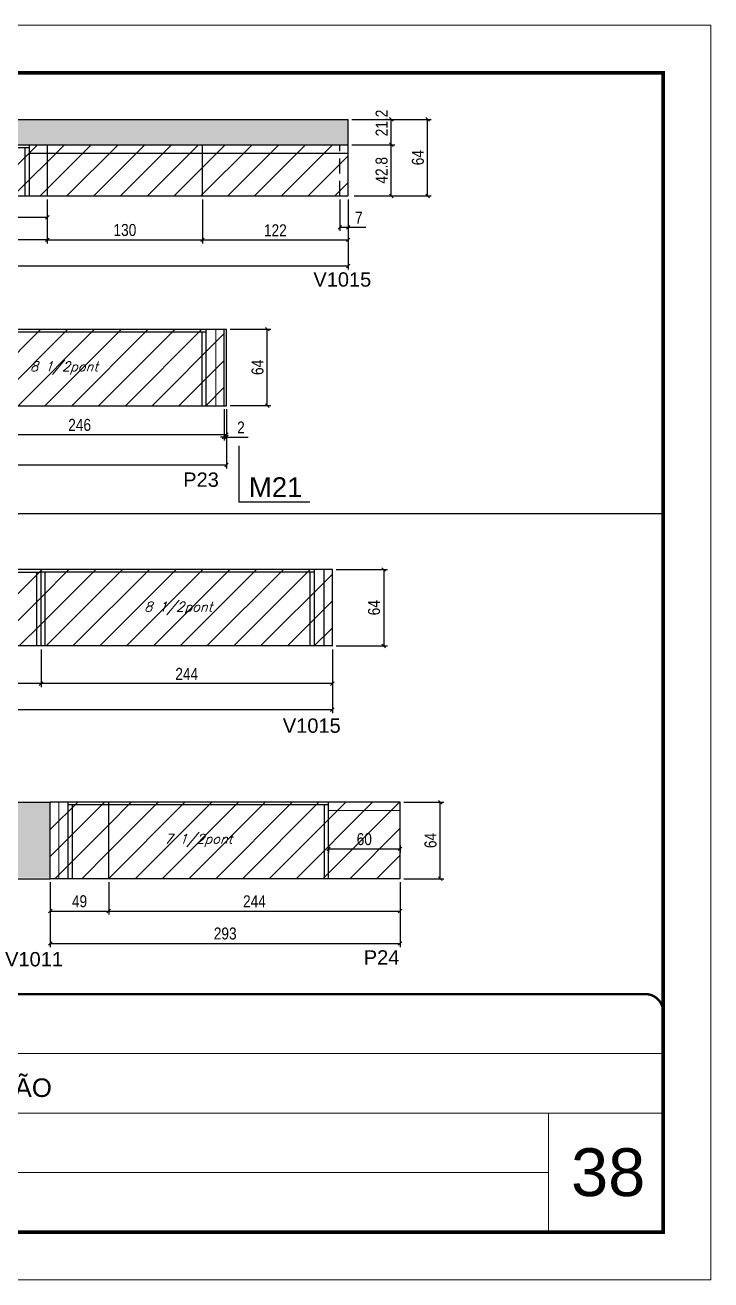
# Model space of a CAD drawing. Extents: x -20960 to -5926, y -2106 to 21915.
# Drawn here: x -9711 to -9137, y 10528 to 11578 of the extents above; entities that cross this region are included whole.
import ezdxf

# ---------------------------------------------------------------- set-up
doc = ezdxf.new("R2010")
doc.units = 0
for name, pattern in [('CONTINUO', [0]), ('DASHED', [0.75, 0.5, -0.25]), ('HIDDEN', [0.375, 0.25, -0.125])]:
    doc.linetypes.add(name, pattern=pattern)
for name, color, linetype in [('5', 5, 'Continuous'), ('COTA', 241, 'Continuous'), ('NOMENCLATURA', 7, 'Continuous'), ('Painéis', 200, 'Continuous'), ('SARR_2.2x7', 40, 'Continuous'), ('SARR_3.5x7', 81, 'Continuous'), ('texto', 7, 'Continuous')]:
    doc.layers.add(name, color=color, linetype=linetype)
for name, color, linetype, lineweight in [('CARIMBO', 255, 'Continuous', 9), ('Folhas', 255, 'Continuous', 9), ('Hachura', 251, 'Continuous', 9), ('Sarr 2.2x7', 40, 'Continuous', 9), ('SARRAFO DE PRESSAO', 251, 'DASHED', 9)]:
    doc.layers.add(name, color=color, linetype=linetype, lineweight=lineweight)
doc.styles.add('ARIAL', font='arial.ttf')
doc.styles.add('COTA TECNICA', font='techl___.ttf', dxfattribs={"height": 10})
doc.styles.add('COTA TECNICA-50', font='techl___.ttf', dxfattribs={"height": 9})
doc.styles.add('Romans', font='romans.shx')
doc.styles.get("Standard").update_dxf_attribs({"font": 'arial.ttf'})
doc.dimstyles.new('COTA PAINEL-50', dxfattribs={"dimtxt": 9, "dimasz": 3, "dimexe": 3, "dimexo": 3, "dimgap": 3, "dimtad": 1, "dimdec": 1, "dimzin": 12, "dimdsep": 46, "dimtxsty": 'COTA TECNICA-50', "dimblk1": 'OBLIQUE', "dimblk2": 'OBLIQUE', "dimsah": 1, "dimcen": 0.9, "dimclrd": 4, "dimclre": 4, "dimclrt": 240, "dimadec": 1, "dimazin": 3, "dimtfac": 1, "dimtdec": 1, "dimtmove": 0, "dimatfit": 3, "dimfxl": 1, "dimtolj": 1, "dimtzin": 12, "dimarcsym": 0})
doc.dimstyles.new('PAINEL', dxfattribs={"dimtxt": 10, "dimasz": 3, "dimexe": 3, "dimexo": 3, "dimgap": 3, "dimtad": 1, "dimdec": 1, "dimzin": 12, "dimdsep": 46, "dimtxsty": 'COTA TECNICA', "dimblk1": 'OBLIQUE', "dimblk2": 'OBLIQUE', "dimsah": 1, "dimcen": 0.9, "dimclrd": 4, "dimclre": 4, "dimclrt": 240, "dimadec": 1, "dimazin": 3, "dimtfac": 1, "dimtdec": 1, "dimtmove": 0, "dimatfit": 3, "dimfxl": 1, "dimtolj": 1, "dimtzin": 12, "dimarcsym": 0})
pattern_1 = [(45, (-3170, 1148.575), (-11.22532, 11.22532), [])]

# ---------------------------------------------------------------- blocks, each defined once
blk = doc.blocks.new('9999999999')
at = {"color": 30, "linetype": 'CONTINUO'}
for p, q in [((98564.6, 34379.6), (99584, 34379.6)), ((98564.6, 34329.8), (99488, 34329.8)), ((99584, 34329.8), (99488, 34329.8)), ((99488, 34329.8), (99488, 34230.2)), ((98564.6, 34280), (99488, 34280))]:
    blk.add_line(p, q, dxfattribs=at)
at = {"color": 30, "linetype": 'CONTINUO', "const_width": 2}
blk.add_lwpolyline([(99584, 34230.2), (99584, 34414.4, 0.414214), (99569, 34429.4), (98229, 34429.4, 0.414214), (98214, 34414.4), (98214, 34245.2, 0.414214), (98229, 34230.2), (99584, 34230.2)], format="xyb", dxfattribs=at)
at = {"layer": 'Folhas'}
blk.add_lwpolyline([(98139, 34190.2), (99624, 34190.2), (99624, 35240.2), (98139, 35240.2)], close=True, dxfattribs=at)
at = {"layer": 'Folhas', "color": 30, "const_width": 3}
blk.add_lwpolyline([(98214, 34230.2), (99584, 34230.2), (99584, 35200.2), (98214, 35200.2)], close=True, dxfattribs=at)
at = {"color": 7, "linetype": 'Continuous', "ltscale": 5, "style": 'ARIAL'}
blk.add_text('HOSPITAL ASSUNÇÃO', height=15.483, dxfattribs=at).set_placement((98837.7, 34343.3))
blk = doc.blocks.new('_Oblique')
at = {"color": 0, "linetype": 'ByBlock', "lineweight": -2}
blk.add_line((-0.5, -0.5), (0.5, 0.5), dxfattribs=at)
blk = doc.blocks.new('*D7695')
at = {"layer": 'COTA', "color": 4, "linetype": 'ByBlock', "lineweight": -2, "transparency": 16777216}
for p, q in [((-9698, 11055.7), (-9698, 11024.2)), ((-9454, 11055.7), (-9454, 11024.2)), ((-9454, 11027.2), (-9698, 11027.2))]:
    blk.add_line(p, q, dxfattribs=at)
at = {"layer": 'Defpoints', "color": 0, "linetype": 'ByBlock', "transparency": 16777216}
for p in [(-9698, 11058.7), (-9454, 11058.7), (-9698, 11027.2)]:
    blk.add_point(p, dxfattribs=at)
at = {"layer": 'COTA', "color": 4, "linetype": 'ByBlock', "lineweight": -2, "transparency": 16777216, "xscale": 3, "yscale": 3, "zscale": 3, "rotation": 180}
blk.add_blockref('_Oblique', (-9698, 11027.2), dxfattribs=at)
at = {"layer": 'COTA', "color": 4, "linetype": 'ByBlock', "lineweight": -2, "transparency": 16777216, "xscale": 3, "yscale": 3, "zscale": 3}
blk.add_blockref('_Oblique', (-9454, 11027.2), dxfattribs=at)
at = {"layer": 'COTA', "color": 240, "linetype": 'ByBlock', "transparency": 16777216, "insert": (-9576, 11035.3), "char_height": 10, "attachment_point": 5, "style": 'COTA TECNICA'}
blk.add_mtext('\\A1;244', dxfattribs=at)
blk = doc.blocks.new('*D7696')
at = {"layer": 'COTA', "color": 4, "linetype": 'ByBlock', "lineweight": -2, "transparency": 16777216}
for p, q in [((-9887, 11055.7), (-9887, 11024.2)), ((-9698, 11055.7), (-9698, 11024.2)), ((-9698, 11027.2), (-9887, 11027.2))]:
    blk.add_line(p, q, dxfattribs=at)
at = {"layer": 'Defpoints', "color": 0, "linetype": 'ByBlock', "transparency": 16777216}
for p in [(-9887, 11058.7), (-9698, 11058.7), (-9887, 11027.2)]:
    blk.add_point(p, dxfattribs=at)
at = {"layer": 'COTA', "color": 4, "linetype": 'ByBlock', "lineweight": -2, "transparency": 16777216, "xscale": 3, "yscale": 3, "zscale": 3, "rotation": 180}
blk.add_blockref('_Oblique', (-9887, 11027.2), dxfattribs=at)
at = {"layer": 'COTA', "color": 4, "linetype": 'ByBlock', "lineweight": -2, "transparency": 16777216, "xscale": 3, "yscale": 3, "zscale": 3}
blk.add_blockref('_Oblique', (-9698, 11027.2), dxfattribs=at)
at = {"layer": 'COTA', "color": 240, "linetype": 'ByBlock', "transparency": 16777216, "insert": (-9792.5, 11035.3), "char_height": 10, "attachment_point": 5, "style": 'COTA TECNICA'}
blk.add_mtext('\\A1;189', dxfattribs=at)
blk = doc.blocks.new('*D7740')
at = {"layer": 'COTA', "color": 4, "linetype": 'ByBlock', "lineweight": -2, "transparency": 16777216}
for p, q in [((-9451, 11122.7), (-9408, 11122.7)), ((-9411, 11122.7), (-9411, 11058.7)), ((-9451, 11058.7), (-9408, 11058.7))]:
    blk.add_line(p, q, dxfattribs=at)
at = {"layer": 'Defpoints', "color": 0, "linetype": 'ByBlock', "transparency": 16777216}
for p in [(-9454, 11122.7), (-9454, 11058.7), (-9411, 11058.7)]:
    blk.add_point(p, dxfattribs=at)
at = {"layer": 'COTA', "color": 4, "linetype": 'ByBlock', "lineweight": -2, "transparency": 16777216, "xscale": 3, "yscale": 3, "zscale": 3}
for p, rotation in [((-9411, 11122.7), 90), ((-9411, 11058.7), 270)]:
    blk.add_blockref('_Oblique', p, dxfattribs=dict(at, rotation=rotation))
at = {"layer": 'COTA', "color": 240, "linetype": 'ByBlock', "transparency": 16777216, "insert": (-9419.1, 11090.7), "char_height": 10, "attachment_point": 5, "rotation": 90, "style": 'COTA TECNICA'}
blk.add_mtext('\\A1;64', dxfattribs=at)
blk = doc.blocks.new('*D7699')
at = {"layer": 'COTA', "color": 4, "linetype": 'ByBlock', "lineweight": -2, "transparency": 16777216}
for p, q in [((-9394.3, 10927.9), (-9360.7, 10927.9)), ((-9363.7, 10863.9), (-9363.7, 10927.9)), ((-9394.3, 10863.9), (-9360.7, 10863.9))]:
    blk.add_line(p, q, dxfattribs=at)
at = {"layer": 'Defpoints', "color": 0, "linetype": 'ByBlock', "transparency": 16777216}
for p in [(-9397.3, 10927.9), (-9363.7, 10927.9), (-9397.3, 10863.9)]:
    blk.add_point(p, dxfattribs=at)
at = {"layer": 'COTA', "color": 4, "linetype": 'ByBlock', "lineweight": -2, "transparency": 16777216, "xscale": 3, "yscale": 3, "zscale": 3}
for p, rotation in [((-9363.7, 10927.9), 90), ((-9363.7, 10863.9), 270)]:
    blk.add_blockref('_Oblique', p, dxfattribs=dict(at, rotation=rotation))
at = {"layer": 'COTA', "color": 240, "linetype": 'ByBlock', "transparency": 16777216, "insert": (-9371.8, 10895.9), "char_height": 10, "attachment_point": 5, "rotation": 90, "style": 'COTA TECNICA'}
blk.add_mtext('\\A1;64', dxfattribs=at)
blk = doc.blocks.new('*D7743')
at = {"layer": 'COTA', "color": 4, "linetype": 'ByBlock', "lineweight": -2, "transparency": 16777216}
for p, q in [((-9690.3, 10860.9), (-9690.3, 10806.7)), ((-9397.3, 10860.9), (-9397.3, 10806.7)), ((-9690.3, 10809.7), (-9397.3, 10809.7))]:
    blk.add_line(p, q, dxfattribs=at)
at = {"layer": 'Defpoints', "color": 0, "linetype": 'ByBlock', "transparency": 16777216}
for p in [(-9690.3, 10863.9), (-9397.3, 10863.9), (-9397.3, 10809.7)]:
    blk.add_point(p, dxfattribs=at)
at = {"layer": 'COTA', "color": 4, "linetype": 'ByBlock', "lineweight": -2, "transparency": 16777216, "xscale": 3, "yscale": 3, "zscale": 3, "rotation": 180}
blk.add_blockref('_Oblique', (-9690.3, 10809.7), dxfattribs=at)
at = {"layer": 'COTA', "color": 4, "linetype": 'ByBlock', "lineweight": -2, "transparency": 16777216, "xscale": 3, "yscale": 3, "zscale": 3}
blk.add_blockref('_Oblique', (-9397.3, 10809.7), dxfattribs=at)
at = {"layer": 'COTA', "color": 240, "linetype": 'ByBlock', "transparency": 16777216, "insert": (-9543.8, 10818), "char_height": 10, "attachment_point": 5, "style": 'COTA TECNICA'}
blk.add_mtext('\\A1;293', dxfattribs=at)
blk = doc.blocks.new('*D7744')
at = {"layer": 'COTA', "color": 4, "linetype": 'ByBlock', "lineweight": -2, "transparency": 16777216}
for p, q in [((-9690.3, 10860.9), (-9690.3, 10833.9)), ((-9641.3, 10860.9), (-9641.3, 10833.9)), ((-9690.3, 10836.9), (-9641.3, 10836.9))]:
    blk.add_line(p, q, dxfattribs=at)
at = {"layer": 'Defpoints', "color": 0, "linetype": 'ByBlock', "transparency": 16777216}
for p in [(-9690.3, 10863.9), (-9641.3, 10863.9), (-9641.3, 10836.9)]:
    blk.add_point(p, dxfattribs=at)
at = {"layer": 'COTA', "color": 4, "linetype": 'ByBlock', "lineweight": -2, "transparency": 16777216, "xscale": 3, "yscale": 3, "zscale": 3, "rotation": 180}
blk.add_blockref('_Oblique', (-9690.3, 10836.9), dxfattribs=at)
at = {"layer": 'COTA', "color": 4, "linetype": 'ByBlock', "lineweight": -2, "transparency": 16777216, "xscale": 3, "yscale": 3, "zscale": 3}
blk.add_blockref('_Oblique', (-9641.3, 10836.9), dxfattribs=at)
at = {"layer": 'COTA', "color": 240, "linetype": 'ByBlock', "transparency": 16777216, "insert": (-9665.8, 10845), "char_height": 10, "attachment_point": 5, "style": 'COTA TECNICA'}
blk.add_mtext('\\A1;49', dxfattribs=at)
blk = doc.blocks.new('*D7745')
at = {"layer": 'COTA', "color": 4, "linetype": 'ByBlock', "lineweight": -2, "transparency": 16777216}
for p, q in [((-9641.3, 10860.9), (-9641.3, 10833.9)), ((-9397.3, 10860.9), (-9397.3, 10833.9)), ((-9641.3, 10836.9), (-9397.3, 10836.9))]:
    blk.add_line(p, q, dxfattribs=at)
at = {"layer": 'Defpoints', "color": 0, "linetype": 'ByBlock', "transparency": 16777216}
for p in [(-9641.3, 10863.9), (-9397.3, 10863.9), (-9397.3, 10836.9)]:
    blk.add_point(p, dxfattribs=at)
at = {"layer": 'COTA', "color": 4, "linetype": 'ByBlock', "lineweight": -2, "transparency": 16777216, "xscale": 3, "yscale": 3, "zscale": 3, "rotation": 180}
blk.add_blockref('_Oblique', (-9641.3, 10836.9), dxfattribs=at)
at = {"layer": 'COTA', "color": 4, "linetype": 'ByBlock', "lineweight": -2, "transparency": 16777216, "xscale": 3, "yscale": 3, "zscale": 3}
blk.add_blockref('_Oblique', (-9397.3, 10836.9), dxfattribs=at)
at = {"layer": 'COTA', "color": 240, "linetype": 'ByBlock', "transparency": 16777216, "insert": (-9519.3, 10845), "char_height": 10, "attachment_point": 5, "style": 'COTA TECNICA'}
blk.add_mtext('\\A1;244', dxfattribs=at)
blk = doc.blocks.new('*D7746')
at = {"layer": 'COTA', "color": 4, "linetype": 'ByBlock', "lineweight": -2, "transparency": 16777216}
for p, q in [((-9457.3, 10891.8), (-9457.3, 10885.9)), ((-9457.3, 10888.9), (-9397.3, 10888.9)), ((-9397.3, 10891.8), (-9397.3, 10885.9))]:
    blk.add_line(p, q, dxfattribs=at)
at = {"layer": 'Defpoints', "color": 0, "linetype": 'ByBlock', "transparency": 16777216}
for p in [(-9457.3, 10894.8), (-9397.3, 10894.8), (-9397.3, 10888.9)]:
    blk.add_point(p, dxfattribs=at)
at = {"layer": 'COTA', "color": 4, "linetype": 'ByBlock', "lineweight": -2, "transparency": 16777216, "xscale": 3, "yscale": 3, "zscale": 3, "rotation": 180}
blk.add_blockref('_Oblique', (-9457.3, 10888.9), dxfattribs=at)
at = {"layer": 'COTA', "color": 4, "linetype": 'ByBlock', "lineweight": -2, "transparency": 16777216, "xscale": 3, "yscale": 3, "zscale": 3}
blk.add_blockref('_Oblique', (-9397.3, 10888.9), dxfattribs=at)
at = {"layer": 'COTA', "color": 240, "linetype": 'ByBlock', "transparency": 16777216, "insert": (-9427.3, 10897), "char_height": 10, "attachment_point": 5, "style": 'COTA TECNICA'}
blk.add_mtext('\\A1;60', dxfattribs=at)
blk = doc.blocks.new('*D7685')
at = {"layer": 'COTA', "color": 4, "linetype": 'ByBlock', "lineweight": -2, "transparency": 16777216}
for p, q in [((-10133, 11055.7), (-10133, 11002.4)), ((-9454, 11055.7), (-9454, 11002.4)), ((-10133, 11005.4), (-9454, 11005.4))]:
    blk.add_line(p, q, dxfattribs=at)
at = {"layer": 'Defpoints', "color": 0, "linetype": 'ByBlock', "transparency": 16777216}
for p in [(-10133, 11058.7), (-9454, 11058.7), (-9454, 11005.4)]:
    blk.add_point(p, dxfattribs=at)
at = {"layer": 'COTA', "color": 4, "linetype": 'ByBlock', "lineweight": -2, "transparency": 16777216, "xscale": 3, "yscale": 3, "zscale": 3}
for p, rotation in [((-10133, 11005.4), 179.9997168164374), ((-9454, 11005.4), 359.9997168164374)]:
    blk.add_blockref('_Oblique', p, dxfattribs=dict(at, rotation=rotation))
at = {"layer": 'COTA', "color": 240, "linetype": 'ByBlock', "transparency": 16777216, "insert": (-9793.5, 11013), "char_height": 9, "attachment_point": 5, "rotation": 359.9997, "style": 'COTA TECNICA-50'}
blk.add_mtext('\\A1;679', dxfattribs=at)
blk = doc.blocks.new('*D7692')
at = {"layer": 'COTA', "color": 4, "linetype": 'ByBlock', "lineweight": -2, "transparency": 16777216}
for p, q in [((-9936.8, 11432.3), (-9936.8, 11414.4)), ((-9692.8, 11432.3), (-9692.8, 11414.4)), ((-9936.8, 11417.4), (-9692.8, 11417.4))]:
    blk.add_line(p, q, dxfattribs=at)
at = {"layer": 'Defpoints', "color": 0, "linetype": 'ByBlock', "transparency": 16777216}
for p in [(-9936.8, 11435.3), (-9692.8, 11435.3), (-9692.8, 11417.4)]:
    blk.add_point(p, dxfattribs=at)
at = {"layer": 'COTA', "color": 4, "linetype": 'ByBlock', "lineweight": -2, "transparency": 16777216, "xscale": 3, "yscale": 3, "zscale": 3, "rotation": 180}
blk.add_blockref('_Oblique', (-9936.8, 11417.4), dxfattribs=at)
at = {"layer": 'COTA', "color": 4, "linetype": 'ByBlock', "lineweight": -2, "transparency": 16777216, "xscale": 3, "yscale": 3, "zscale": 3}
blk.add_blockref('_Oblique', (-9692.8, 11417.4), dxfattribs=at)
at = {"layer": 'COTA', "color": 240, "linetype": 'ByBlock', "transparency": 16777216, "insert": (-9814.8, 11425.5), "char_height": 10, "attachment_point": 5, "style": 'COTA TECNICA'}
blk.add_mtext('\\A1;244', dxfattribs=at)
blk = doc.blocks.new('*D7736')
at = {"layer": 'COTA', "color": 4, "linetype": 'ByBlock', "lineweight": -2, "transparency": 16777216}
for p, q in [((-9539.7, 11323.8), (-9505.6, 11323.8)), ((-9508.6, 11259.8), (-9508.6, 11323.8)), ((-9539.7, 11259.8), (-9505.6, 11259.8))]:
    blk.add_line(p, q, dxfattribs=at)
at = {"layer": 'Defpoints', "color": 0, "linetype": 'ByBlock', "transparency": 16777216}
for p in [(-9542.7, 11323.8), (-9508.6, 11323.8), (-9542.7, 11259.8)]:
    blk.add_point(p, dxfattribs=at)
at = {"layer": 'COTA', "color": 4, "linetype": 'ByBlock', "lineweight": -2, "transparency": 16777216, "xscale": 3, "yscale": 3, "zscale": 3}
for p, rotation in [((-9508.6, 11323.8), 90), ((-9508.6, 11259.8), 270)]:
    blk.add_blockref('_Oblique', p, dxfattribs=dict(at, rotation=rotation))
at = {"layer": 'COTA', "color": 240, "linetype": 'ByBlock', "transparency": 16777216, "insert": (-9516.7, 11291.8), "char_height": 10, "attachment_point": 5, "rotation": 90, "style": 'COTA TECNICA'}
blk.add_mtext('\\A1;64', dxfattribs=at)
blk = doc.blocks.new('*D7737')
at = {"layer": 'COTA', "color": 4, "linetype": 'ByBlock', "lineweight": -2, "transparency": 16777216}
for p, q in [((-9788.7, 11256.8), (-9788.7, 11232.5)), ((-9542.7, 11256.8), (-9542.7, 11232.5)), ((-9788.7, 11235.5), (-9542.7, 11235.5))]:
    blk.add_line(p, q, dxfattribs=at)
at = {"layer": 'Defpoints', "color": 0, "linetype": 'ByBlock', "transparency": 16777216}
for p in [(-9788.7, 11259.8), (-9542.7, 11259.8), (-9542.7, 11235.5)]:
    blk.add_point(p, dxfattribs=at)
at = {"layer": 'COTA', "color": 4, "linetype": 'ByBlock', "lineweight": -2, "transparency": 16777216, "xscale": 3, "yscale": 3, "zscale": 3, "rotation": 180}
blk.add_blockref('_Oblique', (-9788.7, 11235.5), dxfattribs=at)
at = {"layer": 'COTA', "color": 4, "linetype": 'ByBlock', "lineweight": -2, "transparency": 16777216, "xscale": 3, "yscale": 3, "zscale": 3}
blk.add_blockref('_Oblique', (-9542.7, 11235.5), dxfattribs=at)
at = {"layer": 'COTA', "color": 240, "linetype": 'ByBlock', "transparency": 16777216, "insert": (-9665.7, 11243.6), "char_height": 10, "attachment_point": 5, "style": 'COTA TECNICA'}
blk.add_mtext('\\A1;246', dxfattribs=at)
blk = doc.blocks.new('*D7748')
at = {"layer": 'COTA', "color": 4, "linetype": 'ByBlock', "lineweight": -2, "transparency": 16777216}
for p, q in [((-9544.7, 11256.8), (-9544.7, 11230.5)), ((-9542.7, 11256.8), (-9542.7, 11230.5)), ((-9544.7, 11233.5), (-9547.7, 11233.5)), ((-9544.7, 11233.5), (-9542.7, 11233.5)), ((-9542.7, 11233.5), (-9524.5, 11233.5))]:
    blk.add_line(p, q, dxfattribs=at)
at = {"layer": 'Defpoints', "color": 0, "linetype": 'ByBlock', "transparency": 16777216}
for p in [(-9544.7, 11259.8), (-9542.7, 11259.8), (-9542.7, 11233.5)]:
    blk.add_point(p, dxfattribs=at)
at = {"layer": 'COTA', "color": 4, "linetype": 'ByBlock', "lineweight": -2, "transparency": 16777216, "xscale": 3, "yscale": 3, "zscale": 3}
blk.add_blockref('_Oblique', (-9544.7, 11233.5), dxfattribs=at)
at = {"layer": 'COTA', "color": 4, "linetype": 'ByBlock', "lineweight": -2, "transparency": 16777216, "xscale": 3, "yscale": 3, "zscale": 3, "rotation": 180}
blk.add_blockref('_Oblique', (-9542.7, 11233.5), dxfattribs=at)
at = {"layer": 'COTA', "color": 240, "linetype": 'ByBlock', "transparency": 16777216, "insert": (-9530.6, 11241.5), "char_height": 10, "attachment_point": 5, "style": 'COTA TECNICA'}
blk.add_mtext('\\A1;2', dxfattribs=at)
blk = doc.blocks.new('*D7705')
at = {"layer": 'COTA', "color": 4, "linetype": 'ByBlock', "lineweight": -2, "transparency": 16777216}
for p, q in [((-10211.8, 11432.3), (-10211.8, 11373.7)), ((-9440.8, 11432.3), (-9440.8, 11373.7)), ((-10211.8, 11376.7), (-9440.8, 11376.7))]:
    blk.add_line(p, q, dxfattribs=at)
at = {"layer": 'Defpoints', "color": 0, "linetype": 'ByBlock', "transparency": 16777216}
for p in [(-10211.8, 11435.3), (-9440.8, 11435.3), (-9440.8, 11376.7)]:
    blk.add_point(p, dxfattribs=at)
at = {"layer": 'COTA', "color": 4, "linetype": 'ByBlock', "lineweight": -2, "transparency": 16777216, "xscale": 3, "yscale": 3, "zscale": 3, "rotation": 180}
blk.add_blockref('_Oblique', (-10211.8, 11376.7), dxfattribs=at)
at = {"layer": 'COTA', "color": 4, "linetype": 'ByBlock', "lineweight": -2, "transparency": 16777216, "xscale": 3, "yscale": 3, "zscale": 3}
blk.add_blockref('_Oblique', (-9440.8, 11376.7), dxfattribs=at)
at = {"layer": 'COTA', "color": 240, "linetype": 'ByBlock', "transparency": 16777216, "insert": (-9826.3, 11384.7), "char_height": 10, "attachment_point": 5, "style": 'COTA TECNICA'}
blk.add_mtext('\\A1;771', dxfattribs=at)
blk = doc.blocks.new('*D7750')
at = {"layer": 'COTA', "color": 4, "linetype": 'ByBlock', "lineweight": -2, "transparency": 16777216}
for p, q in [((-10221.7, 11256.8), (-10221.7, 11207.2)), ((-9542.7, 11256.8), (-9542.7, 11207.2)), ((-10221.7, 11210.2), (-9542.7, 11210.2))]:
    blk.add_line(p, q, dxfattribs=at)
at = {"layer": 'Defpoints', "color": 0, "linetype": 'ByBlock', "transparency": 16777216}
for p in [(-10221.7, 11259.8), (-9542.7, 11259.8), (-9542.7, 11210.2)]:
    blk.add_point(p, dxfattribs=at)
at = {"layer": 'COTA', "color": 4, "linetype": 'ByBlock', "lineweight": -2, "transparency": 16777216, "xscale": 3, "yscale": 3, "zscale": 3, "rotation": 180}
blk.add_blockref('_Oblique', (-10221.7, 11210.2), dxfattribs=at)
at = {"layer": 'COTA', "color": 4, "linetype": 'ByBlock', "lineweight": -2, "transparency": 16777216, "xscale": 3, "yscale": 3, "zscale": 3}
blk.add_blockref('_Oblique', (-9542.7, 11210.2), dxfattribs=at)
at = {"layer": 'COTA', "color": 240, "linetype": 'ByBlock', "transparency": 16777216, "insert": (-9882.2, 11217.8), "char_height": 9, "attachment_point": 5, "style": 'COTA TECNICA-50'}
blk.add_mtext('\\A1;679', dxfattribs=at)
blk = doc.blocks.new('*D7707')
at = {"layer": 'COTA', "color": 4, "linetype": 'ByBlock', "lineweight": -2, "transparency": 16777216}
for p, q in [((-9437.8, 11478.1), (-9401.7, 11478.1)), ((-9404.7, 11435.3), (-9404.7, 11478.1)), ((-9435.8, 11435.3), (-9401.7, 11435.3))]:
    blk.add_line(p, q, dxfattribs=at)
at = {"layer": 'Defpoints', "color": 0, "linetype": 'ByBlock', "transparency": 16777216}
for p in [(-9440.8, 11478.1), (-9404.7, 11478.1), (-9438.8, 11435.3)]:
    blk.add_point(p, dxfattribs=at)
at = {"layer": 'COTA', "color": 4, "linetype": 'ByBlock', "lineweight": -2, "transparency": 16777216, "xscale": 3, "yscale": 3, "zscale": 3}
for p, rotation in [((-9404.7, 11478.1), 90), ((-9404.7, 11435.3), 270)]:
    blk.add_blockref('_Oblique', p, dxfattribs=dict(at, rotation=rotation))
at = {"layer": 'COTA', "color": 240, "linetype": 'ByBlock', "transparency": 16777216, "insert": (-9412.8, 11456.7), "char_height": 10, "attachment_point": 5, "rotation": 90, "style": 'COTA TECNICA'}
blk.add_mtext('\\A1;42.8', dxfattribs=at)
blk = doc.blocks.new('*D7708')
at = {"layer": 'COTA', "color": 4, "linetype": 'ByBlock', "lineweight": -2, "transparency": 16777216}
for p, q in [((-9437.8, 11499.3), (-9401.7, 11499.3)), ((-9404.7, 11478.1), (-9404.7, 11499.3)), ((-9437.8, 11478.1), (-9401.7, 11478.1))]:
    blk.add_line(p, q, dxfattribs=at)
at = {"layer": 'Defpoints', "color": 0, "linetype": 'ByBlock', "transparency": 16777216}
for p in [(-9440.8, 11499.3), (-9404.7, 11499.3), (-9440.8, 11478.1)]:
    blk.add_point(p, dxfattribs=at)
at = {"layer": 'COTA', "color": 4, "linetype": 'ByBlock', "lineweight": -2, "transparency": 16777216, "xscale": 3, "yscale": 3, "zscale": 3}
for p, rotation in [((-9404.7, 11499.3), 90), ((-9404.7, 11478.1), 270)]:
    blk.add_blockref('_Oblique', p, dxfattribs=dict(at, rotation=rotation))
at = {"layer": 'COTA', "color": 240, "linetype": 'ByBlock', "transparency": 16777216, "insert": (-9412.8, 11496.3), "char_height": 10, "attachment_point": 5, "rotation": 90, "style": 'COTA TECNICA'}
blk.add_mtext('\\A1;21.2', dxfattribs=at)
blk = doc.blocks.new('*D7709')
at = {"layer": 'COTA', "color": 4, "linetype": 'ByBlock', "lineweight": -2, "transparency": 16777216}
for p, q in [((-9437.8, 11499.3), (-9371.3, 11499.3)), ((-9374.3, 11435.3), (-9374.3, 11499.3)), ((-9435.8, 11435.3), (-9371.3, 11435.3))]:
    blk.add_line(p, q, dxfattribs=at)
at = {"layer": 'Defpoints', "color": 0, "linetype": 'ByBlock', "transparency": 16777216}
for p in [(-9440.8, 11499.3), (-9374.3, 11499.3), (-9438.8, 11435.3)]:
    blk.add_point(p, dxfattribs=at)
at = {"layer": 'COTA', "color": 4, "linetype": 'ByBlock', "lineweight": -2, "transparency": 16777216, "xscale": 3, "yscale": 3, "zscale": 3}
for p, rotation in [((-9374.3, 11499.3), 90), ((-9374.3, 11435.3), 270)]:
    blk.add_blockref('_Oblique', p, dxfattribs=dict(at, rotation=rotation))
at = {"layer": 'COTA', "color": 240, "linetype": 'ByBlock', "transparency": 16777216, "insert": (-9382.4, 11467.3), "char_height": 10, "attachment_point": 5, "rotation": 90, "style": 'COTA TECNICA'}
blk.add_mtext('\\A1;64', dxfattribs=at)
blk = doc.blocks.new('*D7752')
at = {"layer": 'COTA', "color": 4, "lineweight": -2, "ltscale": 25, "transparency": 16777216}
for p, q in [((-9447.8, 11432.3), (-9447.8, 11406)), ((-9440.8, 11432.3), (-9440.8, 11406)), ((-9447.8, 11409), (-9440.8, 11409)), ((-9440.8, 11409), (-9426, 11409))]:
    blk.add_line(p, q, dxfattribs=at)
at = {"layer": 'Defpoints', "color": 0, "ltscale": 25, "transparency": 16777216}
for p in [(-9447.8, 11435.3), (-9440.8, 11435.3), (-9440.8, 11409)]:
    blk.add_point(p, dxfattribs=at)
at = {"layer": 'COTA', "color": 4, "lineweight": -2, "ltscale": 25, "transparency": 16777216, "xscale": 3, "yscale": 3, "zscale": 3, "rotation": 180}
blk.add_blockref('_Oblique', (-9447.8, 11409), dxfattribs=at)
at = {"layer": 'COTA', "color": 4, "lineweight": -2, "ltscale": 25, "transparency": 16777216, "xscale": 3, "yscale": 3, "zscale": 3}
blk.add_blockref('_Oblique', (-9440.8, 11409), dxfattribs=at)
at = {"layer": 'COTA', "color": 240, "ltscale": 25, "transparency": 16777216, "insert": (-9431.9, 11417), "char_height": 10, "attachment_point": 5, "style": 'COTA TECNICA'}
blk.add_mtext('\\A1;7', dxfattribs=at)
blk = doc.blocks.new('*D7753')
at = {"layer": 'COTA', "color": 4, "lineweight": -2, "ltscale": 25, "transparency": 16777216}
for p, q in [((-9692.8, 11432.3), (-9692.8, 11395.5)), ((-9562.8, 11432.3), (-9562.8, 11395.5)), ((-9692.8, 11398.5), (-9562.8, 11398.5))]:
    blk.add_line(p, q, dxfattribs=at)
at = {"layer": 'Defpoints', "color": 0, "ltscale": 25, "transparency": 16777216}
for p in [(-9692.8, 11435.3), (-9562.8, 11435.3), (-9562.8, 11398.5)]:
    blk.add_point(p, dxfattribs=at)
at = {"layer": 'COTA', "color": 4, "lineweight": -2, "ltscale": 25, "transparency": 16777216, "xscale": 3, "yscale": 3, "zscale": 3, "rotation": 180}
blk.add_blockref('_Oblique', (-9692.8, 11398.5), dxfattribs=at)
at = {"layer": 'COTA', "color": 4, "lineweight": -2, "ltscale": 25, "transparency": 16777216, "xscale": 3, "yscale": 3, "zscale": 3}
blk.add_blockref('_Oblique', (-9562.8, 11398.5), dxfattribs=at)
at = {"layer": 'COTA', "color": 240, "ltscale": 25, "transparency": 16777216, "insert": (-9627.8, 11406.7), "char_height": 10, "attachment_point": 5, "style": 'COTA TECNICA'}
blk.add_mtext('\\A1;130', dxfattribs=at)
blk = doc.blocks.new('*D7754')
at = {"layer": 'COTA', "color": 4, "lineweight": -2, "ltscale": 25, "transparency": 16777216}
for p, q in [((-9562.8, 11432.3), (-9562.8, 11395.5)), ((-9440.8, 11432.3), (-9440.8, 11395.5)), ((-9562.8, 11398.5), (-9440.8, 11398.5))]:
    blk.add_line(p, q, dxfattribs=at)
at = {"layer": 'Defpoints', "color": 0, "ltscale": 25, "transparency": 16777216}
for p in [(-9562.8, 11435.3), (-9440.8, 11435.3), (-9440.8, 11398.5)]:
    blk.add_point(p, dxfattribs=at)
at = {"layer": 'COTA', "color": 4, "lineweight": -2, "ltscale": 25, "transparency": 16777216, "xscale": 3, "yscale": 3, "zscale": 3, "rotation": 180}
blk.add_blockref('_Oblique', (-9562.8, 11398.5), dxfattribs=at)
at = {"layer": 'COTA', "color": 4, "lineweight": -2, "ltscale": 25, "transparency": 16777216, "xscale": 3, "yscale": 3, "zscale": 3}
blk.add_blockref('_Oblique', (-9440.8, 11398.5), dxfattribs=at)
at = {"layer": 'COTA', "color": 240, "ltscale": 25, "transparency": 16777216, "insert": (-9501.8, 11406.5), "char_height": 10, "attachment_point": 5, "style": 'COTA TECNICA'}
blk.add_mtext('\\A1;122', dxfattribs=at)
blk = doc.blocks.new('*D7755')
at = {"layer": 'COTA', "color": 4, "lineweight": -2, "ltscale": 25, "transparency": 16777216}
for p, q in [((-9999.8, 11432.3), (-9999.8, 11395.5)), ((-9692.8, 11432.3), (-9692.8, 11395.5)), ((-9692.8, 11398.5), (-9999.8, 11398.5))]:
    blk.add_line(p, q, dxfattribs=at)
at = {"layer": 'Defpoints', "color": 0, "ltscale": 25, "transparency": 16777216}
for p in [(-9999.8, 11435.3), (-9692.8, 11435.3), (-9999.8, 11398.5)]:
    blk.add_point(p, dxfattribs=at)
at = {"layer": 'COTA', "color": 4, "lineweight": -2, "ltscale": 25, "transparency": 16777216, "xscale": 3, "yscale": 3, "zscale": 3, "rotation": 180}
blk.add_blockref('_Oblique', (-9999.8, 11398.5), dxfattribs=at)
at = {"layer": 'COTA', "color": 4, "lineweight": -2, "ltscale": 25, "transparency": 16777216, "xscale": 3, "yscale": 3, "zscale": 3}
blk.add_blockref('_Oblique', (-9692.8, 11398.5), dxfattribs=at)
at = {"layer": 'COTA', "color": 240, "ltscale": 25, "transparency": 16777216, "insert": (-9846.3, 11406.7), "char_height": 10, "attachment_point": 5, "style": 'COTA TECNICA'}
blk.add_mtext('\\A1;307', dxfattribs=at)

msp = doc.modelspace()

# ---------------------------------------------------------------- hatches: boundary and pattern name
at = {"layer": 'COTA', "linetype": 'ByBlock'}
h = msp.add_hatch(dxfattribs=at)
h.set_pattern_fill('AR-CONC', color=256, scale=0.03)
h.set_pattern_definition([(50, (-201688.4614, -21435.9957), (5.46554007, -0.47817257), [0.5715, -6.2865]), (355, (-201688.4614, -21435.9957), (-1.05730264, 5.73170536), [0.4572, -5.02921753]), (100.4514447, (-201688.006, -21436.0355), (4.40823741, 5.25353256), [0.48570026, -5.34270734]), (46.1842, (-201688.4614, -21434.472), (8.13237123, -1.26126984), [0.85725, -9.42975]), (96.6355576, (-201687.784, -21434.577), (7.12212402, 7.42278374), [0.7285507, -8.01406824]), (351.184151, (-201688.4614, -21434.472), (7.12212402, 7.42278374), [0.685799, -7.54379196]), (21, (-201687.6994, -21434.8527), (4.54843174, -3.06795595), [0.5715, -6.2865]), (326, (-201687.6994, -21434.8527), (1.85406085, 5.52563898), [0.4572, -5.0292]), (71.451445, (-201687.3204, -21435.1084), (6.40249258, 2.45768307), [0.48570026, -5.34269813]), (37.5, (-201688.4614, -21435.9957), (0.092658098, 2.536651166), [0, -4.96824, 0, -5.1054, 0, -5.04825]), (7.5, (-201688.4614, -21435.9957), (2.004589875, 3.005417245), [0, -2.91084, 0, -4.85394, 0, -1.92405]), (327.5, (-201690.1607, -21435.9957), (4.067717855, -0.17186232), [0, -1.905, 0, -5.9436, 0, -7.8867]), (317.5, (-201690.9227, -21435.9957), (4.44387544, 0.76279473), [0, -2.4765, 0, -3.94716, 0, -5.6007])])
h.paths.add_polyline_path([(-9440.75, 11499.29), (-10211.77, 11499.29), (-10211.77, 11478.09), (-9440.75, 11478.09)])
h = msp.add_hatch(dxfattribs=at)
h.set_pattern_fill('AR-CONC', color=256, scale=0.03)
h.set_pattern_definition([(50, (-140923.0776, -20399.991), (5.46554007, -0.47817257), [0.5715, -6.2865]), (355, (-140923.0776, -20399.991), (-1.05730264, 5.73170536), [0.4572, -5.02921753]), (100.4514447, (-140922.622, -20400.031), (4.40823741, 5.25353256), [0.48570026, -5.34270734]), (46.1842, (-140923.0776, -20398.467), (8.13237123, -1.26126984), [0.85725, -9.42975]), (96.6355576, (-140922.4, -20398.572), (7.122124, 7.42278374), [0.7285507, -8.01406824]), (351.184151, (-140923.0776, -20398.467), (7.122124, 7.42278374), [0.685799, -7.54379196]), (21, (-140922.3156, -20398.848), (4.54843174, -3.06795595), [0.5715, -6.2865]), (326, (-140922.3156, -20398.848), (1.85406085, 5.52563898), [0.4572, -5.0292]), (71.451445, (-140921.9365, -20399.104), (6.40249258, 2.45768307), [0.48570026, -5.34269813]), (37.5, (-140923.0776, -20399.991), (0.092658098, 2.536651166), [0, -4.96824, 0, -5.1054, 0, -5.04825]), (7.5, (-140923.0776, -20399.991), (2.004589875, 3.005417245), [0, -2.91084, 0, -4.85394, 0, -1.92405]), (327.5, (-140924.7768, -20399.991), (4.067717855, -0.17186232), [0, -1.905, 0, -5.9436, 0, -7.8867]), (317.5, (-140925.539, -20399.991), (4.44387544, 0.76279473), [0, -2.4765, 0, -3.94716, 0, -5.6007])])
h.paths.add_polyline_path([(-9690.26, 10927.94), (-9726.01, 10927.94), (-9726.01, 10927.94), (-10133.03, 10927.94), (-10133.03, 10906.74), (-10126.03, 10906.74), (-9795, 10906.74), (-9733.02, 10906.74), (-9733.02, 10906.74), (-9726.02, 10906.74), (-9726.02, 10864.74), (-9690.26, 10864.74)])
at = {"layer": 'Hachura', "ltscale": 25}
h = msp.add_hatch(dxfattribs=at)
h.set_pattern_fill('ANSI31', color=256, scale=5)
h.set_pattern_definition(pattern_1)
h.paths.add_polyline_path([(-9440.75, 11435.29), (-9440.75, 11478.09), (-9936.75, 11478.09), (-9936.75, 11435.29)])
h.paths.add_polyline_path([(-9894.06, 11448.3), (-9819.97, 11448.3), (-9814.47, 11464.28), (-9888.56, 11464.28)], flags=16)
h = msp.add_hatch(dxfattribs=at)
h.set_pattern_fill('ANSI31', color=256, scale=5)
h.set_pattern_definition(pattern_1)
h.paths.add_polyline_path([(-9788.66, 11323.76), (-9788.66, 11259.76), (-9544.66, 11259.75), (-9544.66, 11323.76)])
h.paths.add_polyline_path([(-9715.15, 11283.27), (-9647.53, 11283.27), (-9642.03, 11299.25), (-9709.65, 11299.25)], flags=24)
h = msp.add_hatch(dxfattribs=at)
h.set_pattern_fill('ANSI31', color=256, scale=5)
h.set_pattern_definition(pattern_1)
h.paths.add_polyline_path([(-9698.02, 11058.67), (-9698.02, 11122.67), (-9887.03, 11122.67), (-9887.03, 11058.67)])
h.paths.add_polyline_path([(-9829.12, 11081.59), (-9761.5, 11081.59), (-9756, 11097.56), (-9823.62, 11097.56)], flags=24)
h = msp.add_hatch(dxfattribs=at)
h.set_pattern_fill('ANSI31', color=256, scale=5)
h.set_pattern_definition(pattern_1)
h.paths.add_polyline_path([(-9698.02, 11122.67), (-9698.02, 11058.67), (-9454.02, 11058.67), (-9454.02, 11122.67)])
h.paths.add_polyline_path([(-9619.48, 11082.19), (-9551.86, 11082.19), (-9546.36, 11098.16), (-9613.98, 11098.16)], flags=24)
h = msp.add_hatch(dxfattribs=at)
h.set_pattern_fill('ANSI31', color=256, scale=5)
h.set_pattern_definition(pattern_1)
h.paths.add_polyline_path([(-9690.26, 10863.94), (-9641.26, 10863.94), (-9641.26, 10927.94), (-9690.26, 10927.94)])
h = msp.add_hatch(dxfattribs=at)
h.set_pattern_fill('ANSI31', color=256, scale=5)
h.set_pattern_definition(pattern_1)
h.paths.add_polyline_path([(-9641.26, 10927.94), (-9641.26, 10863.94), (-9397.26, 10863.94), (-9397.26, 10927.95)])
h.paths.add_polyline_path([(-9603.13, 10887.96), (-9535.51, 10887.96), (-9530.01, 10903.93), (-9597.63, 10903.93)], flags=24)

# ---------------------------------------------------------------- linework, layer by layer
at = {"layer": 'COTA', "linetype": 'ByBlock'}
for p, q in [((-10162.79, 11499.29), (-9440.75, 11499.29)), ((-9440.75, 11478.09), (-9440.75, 11499.29)), ((-9177, 11169.21), (-10547, 11169.21)), ((-10133.03, 10927.94), (-9690.26, 10927.94)), ((-9726.02, 10863.94), (-9690.26, 10863.94))]:
    msp.add_line(p, q, dxfattribs=at)
at = {"layer": 'NOMENCLATURA', "linetype": 'Continuous'}
for p in [(-9532.46, 11226.23), (-9472.85, 11179.15)]:
    msp.add_line(p, (-9532.46, 11179.15), dxfattribs=at)
at = {"layer": 'Painéis', "linetype": 'ByBlock'}
for p, q in [((-10211.77, 11478.09), (-9440.75, 11478.09)), ((-9692.75, 11435.29), (-9692.75, 11478.09)), ((-9562.75, 11435.29), (-9562.75, 11478.09)), ((-9440.75, 11435.29), (-9440.75, 11478.09)), ((-10211.77, 11435.29), (-9440.75, 11435.29)), ((-10221.67, 11323.76), (-9542.66, 11323.76)), ((-9544.66, 11259.75), (-9544.66, 11323.75)), ((-9542.66, 11259.75), (-9542.66, 11323.75)), ((-10221.67, 11259.76), (-9542.66, 11259.75)), ((-9454.02, 11122.67), (-10133.03, 11122.67)), ((-9698.02, 11058.67), (-9698.02, 11122.67)), ((-9454.02, 11058.67), (-9454.02, 11122.67)), ((-9454.02, 11058.67), (-10133.03, 11058.67)), ((-9397.26, 10927.95), (-9690.26, 10927.94)), ((-9690.26, 10863.94), (-9690.26, 10927.94)), ((-9690.26, 10863.94), (-9690.26, 10927.94)), ((-9641.26, 10863.94), (-9641.26, 10927.95)), ((-9397.26, 10863.94), (-9397.26, 10927.95)), ((-9397.26, 10863.94), (-9690.26, 10863.94))]:
    msp.add_line(p, q, dxfattribs=at)
at = {"layer": 'Sarr 2.2x7'}
for p, q in [((-9551.66, 11323.75), (-9551.66, 11259.75)), ((-9683.26, 10927.94), (-9683.26, 10863.94)), ((-9397.26, 10920.94), (-9457.26, 10920.95))]:
    msp.add_line(p, q, dxfattribs=at)
at = {"layer": 'SARR_2.2x7', "linetype": 'Continuous', "ltscale": 50}
for p, q in [((-9707.75, 11475.89), (-9707.75, 11478.09)), ((-9999.77, 11475.89), (-9707.75, 11475.89)), ((-9788.66, 11321.56), (-9559.66, 11321.55)), ((-9559.66, 11321.55), (-9559.66, 11323.75)), ((-9887.03, 11120.47), (-9698.02, 11120.47)), ((-9469.02, 11120.47), (-9698.02, 11120.47)), ((-9469.02, 11120.47), (-9469.02, 11122.67)), ((-9461.02, 11058.67), (-9461.02, 11122.67)), ((-9457.26, 10925.75), (-9675.26, 10925.74))]:
    msp.add_line(p, q, dxfattribs=at)
at = {"layer": 'SARR_2.2x7', "linetype": 'HIDDEN', "ltscale": 50}
msp.add_line((-9447.75, 11435.29), (-9447.75, 11478.09), dxfattribs=at)
at = {"layer": 'SARR_2.2x7', "linetype": 'Continuous'}
for p, q in [((-9707.75, 11471.09), (-9692.75, 11471.09)), ((-9692.75, 11471.09), (-9562.75, 11471.09)), ((-9562.75, 11471.09), (-9440.75, 11471.09))]:
    msp.add_line(p, q, dxfattribs=at)
at = {"layer": 'SARR_3.5x7'}
for p, q in [((-9711.25, 11435.29), (-9711.25, 11475.89)), ((-9707.75, 11435.29), (-9707.75, 11475.89)), ((-9563.16, 11259.75), (-9563.16, 11321.55)), ((-9559.66, 11259.75), (-9559.66, 11321.55)), ((-9701.52, 11058.67), (-9701.52, 11120.47)), ((-9694.52, 11058.67), (-9694.52, 11120.47)), ((-9472.52, 11058.67), (-9472.52, 11120.47)), ((-9469.02, 11058.67), (-9469.02, 11120.47)), ((-9675.26, 10863.94), (-9675.26, 10927.94)), ((-9671.76, 10863.94), (-9671.76, 10925.74)), ((-9460.76, 10863.95), (-9460.76, 10925.75)), ((-9457.26, 10863.95), (-9457.26, 10927.95))]:
    msp.add_line(p, q, dxfattribs=at)

# ---------------------------------------------------------------- block references
at = {"layer": 'SARRAFO DE PRESSAO', "color": 6, "linetype": 'ByBlock'}
msp.add_blockref('9999999999', (-108760.98, -23661.99), dxfattribs=at)

# ---------------------------------------------------------------- texts
at = {"layer": '5', "linetype": 'Continuous'}
for s, rotation, p in [('V1015', 0.00004, (-9469.95, 11359.35)), ('P23', 0.00004, (-9578.94, 11191.86)), ('V1015', 359.99996, (-9495.53, 10986.01)), ('V1011', 0.00004, (-9728.14, 10790.57)), ('P24', 0.00004, (-9427.74, 10792.07))]:
    msp.add_text(s, height=12, rotation=rotation, dxfattribs=at).set_placement(p)
at = {"layer": 'CARIMBO', "style": 'ARIAL'}
msp.add_text('38', height=40, dxfattribs=at).set_placement((-9254.14, 10598.36))
at = {"layer": 'NOMENCLATURA', "linetype": 'Continuous'}
msp.add_text('M21', height=16.5, dxfattribs=at).set_placement((-9523.96, 11183.35))
at = {"layer": 'texto', "color": 2, "char_height": 8, "attachment_point": 5, "style": 'Romans'}
for s, insert in [('{\\Q19;\\C256;8 1/2pont}', (-9678.78, 11291.26)), ('{\\Q19;\\C256;8 1/2pont}', (-9583.11, 11090.18)), ('{\\Q19;\\C256;7 1/2pont}', (-9566.26, 10895.95))]:
    msp.add_mtext(s, dxfattribs=dict(at, insert=insert))

# ---------------------------------------------------------------- dimensions: what is measured, and where the dimension line sits
at = {"layer": 'COTA', "linetype": 'ByBlock'}
dim = msp.add_linear_dim(base=(-9404.73, 11499.29), p1=(-9440.75, 11478.09), p2=(-9440.75, 11499.29), angle=90, dimstyle='PAINEL', override={"dimtmove": 1}, dxfattribs=at)
dim.commit()
dim.dimension.update_dxf_attribs({"geometry": '*D7708', "text_midpoint": (-9404.73, 11496.29), "dimtype": 160})
for base, p1, p2, angle, picture, middle in [((-9374.28, 11499.29), (-9438.75, 11435.29), (-9440.75, 11499.29), 90, '*D7709', (-9382.38, 11467.29)), ((-9404.73, 11478.09), (-9438.75, 11435.29), (-9440.75, 11478.09), 90, '*D7707', (-9412.82, 11456.69)), ((-9508.63, 11323.75), (-9542.66, 11259.75), (-9542.66, 11323.75), 90, '*D7736', (-9516.73, 11291.75)), ((-9411.04, 11058.67), (-9454.02, 11122.67), (-9454.02, 11058.67), 90, '*D7740', (-9419.14, 11090.67)), ((-9698.02, 11027.21), (-9454.02, 11058.67), (-9698.02, 11058.67), 180, '*D7695', (-9576.02, 11035.29)), ((-9363.7, 10927.94), (-9397.26, 10863.94), (-9397.26, 10927.94), 90, '*D7699', (-9371.8, 10895.94))]:
    dim = msp.add_linear_dim(base=base, p1=p1, p2=p2, angle=angle, dimstyle='PAINEL', dxfattribs=at)
    dim.commit()
    dim.dimension.update_dxf_attribs({"geometry": picture, "text_midpoint": middle})
for base, p1, p2, picture, middle in [((-9440.75, 11376.66), (-10211.77, 11435.29), (-9440.75, 11435.29), '*D7705', (-9826.26, 11384.73)), ((-9542.66, 11233.46), (-9544.66, 11259.75), (-9542.66, 11259.75), '*D7748', (-9530.6, 11241.46)), ((-9397.26, 10888.94), (-9457.26, 10894.85), (-9397.26, 10894.85), '*D7746', (-9427.26, 10897.05)), ((-9397.26, 10809.71), (-9690.26, 10863.94), (-9397.26, 10863.94), '*D7743', (-9543.76, 10817.96)), ((-9641.26, 10836.94), (-9690.26, 10863.94), (-9641.26, 10863.94), '*D7744', (-9665.76, 10845.05))]:
    dim = msp.add_linear_dim(base=base, p1=p1, p2=p2, dimstyle='PAINEL', dxfattribs=at)
    dim.commit()
    dim.dimension.update_dxf_attribs({"geometry": picture, "text_midpoint": middle})
at = {"layer": 'COTA', "ltscale": 25}
for base, p1, p2, picture, middle in [((-9999.77, 11398.48), (-9692.75, 11435.29), (-9999.77, 11435.29), '*D7755', (-9846.26, 11406.7)), ((-9440.75, 11398.48), (-9562.75, 11435.29), (-9440.75, 11435.29), '*D7754', (-9501.75, 11406.54))]:
    dim = msp.add_linear_dim(base=base, p1=p1, p2=p2, dimstyle='PAINEL', override={"dimtmove": 1}, dxfattribs=at)
    dim.commit()
    dim.dimension.update_dxf_attribs({"geometry": picture, "text_midpoint": middle})
at = {"layer": 'COTA', "linetype": 'ByBlock'}
for base, p1, p2, picture, middle in [((-9692.75, 11417.4), (-9936.75, 11435.29), (-9692.75, 11435.29), '*D7692', (-9814.75, 11425.48)), ((-9542.66, 11235.55), (-9788.66, 11259.75), (-9542.66, 11259.75), '*D7737', (-9665.66, 11243.65)), ((-9397.26, 10836.94), (-9641.26, 10863.94), (-9397.26, 10863.94), '*D7745', (-9519.26, 10845.02))]:
    dim = msp.add_linear_dim(base=base, p1=p1, p2=p2, dimstyle='PAINEL', override={"dimtmove": 1}, dxfattribs=at)
    dim.commit()
    dim.dimension.update_dxf_attribs({"geometry": picture, "text_midpoint": middle})
at = {"layer": 'COTA', "ltscale": 25}
for base, p1, p2, picture, middle in [((-9562.75, 11398.48), (-9692.75, 11435.29), (-9562.75, 11435.29), '*D7753', (-9627.75, 11406.7)), ((-9440.75, 11408.96), (-9447.75, 11435.29), (-9440.75, 11435.29), '*D7752', (-9431.89, 11417.04))]:
    dim = msp.add_linear_dim(base=base, p1=p1, p2=p2, dimstyle='PAINEL', dxfattribs=at)
    dim.commit()
    dim.dimension.update_dxf_attribs({"geometry": picture, "text_midpoint": middle})
at = {"layer": 'COTA', "linetype": 'ByBlock'}
for p1, p2, distance, picture, middle in [((-10221.67, 11259.76), (-9542.66, 11259.75), -49.55, '*D7750', (-9882.16, 11217.83)), ((-10133.03, 11058.67), (-9454.02, 11058.67), -53.26, '*D7685', (-9793.52, 11013.02))]:
    dim = msp.add_aligned_dim(p1=p1, p2=p2, distance=distance, dimstyle='COTA PAINEL-50', override={"dimarcsym": 1}, dxfattribs=at)
    dim.commit()
    dim.dimension.update_dxf_attribs({"geometry": picture, "text_midpoint": middle})
dim = msp.add_linear_dim(base=(-9887.03, 11027.21), p1=(-9698.02, 11058.67), p2=(-9887.03, 11058.67), angle=180, dimstyle='PAINEL', override={"dimtmove": 1}, dxfattribs=at)
dim.commit()
dim.dimension.update_dxf_attribs({"geometry": '*D7696', "text_midpoint": (-9792.52, 11035.32)})

doc.saveas('drawing.dxf')
